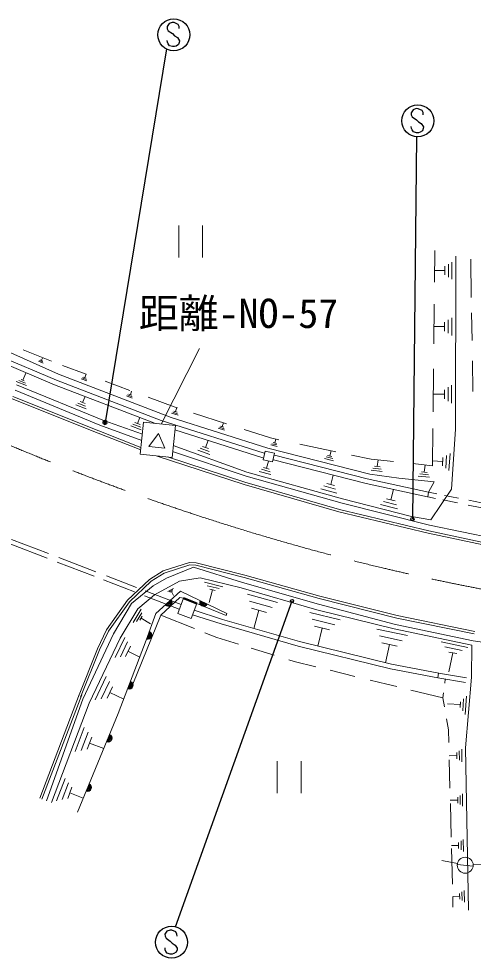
# Model space of a CAD drawing. Units: millimetres, scale not verified. Extents: x 40000 to 680000, y 20000 to 380000.
# Drawn here: x 127976 to 156423, y 244217 to 302981 of the extents above; entities that cross this region are included whole.
import ezdxf
from ezdxf.enums import TextEntityAlignment as Align

# ---------------------------------------------------------------- set-up
doc = ezdxf.new("R2010")
doc.units = ezdxf.units.MM
doc.header["$LTSCALE"] = 1000
doc.linetypes.add('CHAIN', pattern=[18.5, 12, -1.5, 3.5, -1.5])
for name, color, linetype, lineweight in [('M-BGD', 7, 'Continuous', 13), ('M-STR-HTXT', 7, 'Continuous', 13), ('M-STR-STRC', 7, 'Continuous', 25), ('M-TTL-FRAM', 2, 'Continuous', 50), ('M-TTL-LINE', 7, 'Continuous', 50), ('M-TTL-TXT', 7, 'CHAIN', 18)]:
    doc.layers.add(name, color=color, linetype=linetype, lineweight=lineweight)
doc.styles.add('ＭＳ ゴシック', font='')
doc.styles.get('ＭＳ ゴシック').set_extended_font_data('MS Gothic')

msp = doc.modelspace()

# ---------------------------------------------------------------- linework, layer by layer
at = {"layer": 'M-BGD'}
for p, q in [((137986, 288055), (137986, 290055)), ((139486, 290055), (139486, 288055)), ((154025, 288493), (154003, 286506)), ((155330, 288122), (155315, 277310)), ((154650, 287498), (154650, 286958)), ((154870, 287628), (154870, 286828)), ((155080, 287758), (155080, 286688)), ((156303, 285544), (156263, 287937)), ((154010, 287228), (154650, 287228)), ((153988, 285137), (153961, 282648)), ((156349, 282866), (156320, 284579)), ((154630, 284008), (154630, 283448)), ((154860, 284148), (154860, 283308)), ((155080, 284278), (155080, 283168)), ((153970, 283728), (154630, 283728)), ((130329, 280370), (124875, 282683)), ((130459, 280741), (125203, 283090)), ((130216, 280092), (124758, 282407)), ((130020, 281568), (128249, 282282)), ((129500, 281438), (129210, 281568)), ((129490, 281518), (129270, 281608)), ((129470, 281588), (129330, 281648)), ((129480, 281788), (129400, 281618)), ((156403, 279664), (156370, 281591)), ((132189, 280744), (130708, 281291)), ((153944, 281093), (153914, 278386)), ((128400, 280188), (127980, 280358)), ((128320, 280328), (128130, 280408)), ((128410, 280818), (128230, 280368)), ((136882, 277851), (130329, 280370)), ((137517, 278050), (130459, 280741)), ((132230, 280328), (131880, 280468)), ((132220, 280418), (131950, 280518)), ((132200, 280508), (132020, 280568)), ((132190, 280748), (132110, 280538)), ((133058, 277561), (127755, 279750)), ((128470, 280038), (127820, 280298)), ((133248, 277878), (127843, 280080)), ((136536, 277663), (130216, 280092)), ((134932, 279731), (133381, 280304)), ((154620, 279778), (154620, 279208)), ((154850, 279928), (154850, 279068)), ((155070, 280068), (155070, 278928)), ((132940, 277064), (127555, 279213)), ((132995, 277203), (127612, 279352)), ((132130, 279358), (131970, 278978)), ((135080, 279248), (134710, 279388)), ((135070, 279338), (134790, 279448)), ((135050, 279428), (134860, 279498)), ((135040, 279688), (134960, 279468)), ((137707, 278706), (136086, 279305)), ((153930, 279498), (154620, 279498)), ((132190, 278578), (131540, 278838)), ((132160, 278748), (131680, 278938)), ((132130, 278908), (131810, 279038)), ((137907, 278642), (137707, 278706)), ((137870, 278658), (137790, 278408)), ((135550, 278048), (135410, 277658)), ((143564, 276117), (137517, 278050)), ((137950, 278178), (137530, 278308)), ((137920, 278278), (137610, 278378)), ((137890, 278378), (137690, 278438)), ((140978, 277650), (138917, 278316)), ((135669, 276592), (133058, 277561)), ((135712, 276991), (133248, 277878)), ((135640, 277278), (134990, 277518)), ((135610, 277438), (135120, 277618)), ((135570, 277598), (135250, 277718)), ((136882, 277851), (143346, 275811)), ((140860, 277238), (140460, 277368)), ((140840, 277338), (140540, 277438)), ((140810, 277438), (140610, 277498)), ((140790, 277708), (140710, 277468)), ((135607, 276010), (132940, 277064)), ((135624, 276165), (132995, 277203)), ((137752, 277262), (143256, 275525)), ((143736, 276760), (142092, 277291)), ((153903, 277359), (153877, 275021)), ((155315, 277310), (155069, 273555)), ((137648, 276292), (142245, 274630)), ((139850, 276098), (139480, 276228)), ((139830, 276608), (139670, 276168)), ((144248, 276652), (143736, 276760)), ((144160, 276228), (143750, 276328)), ((144130, 276328), (143820, 276398)), ((144100, 276418), (143890, 276468)), ((144060, 276688), (144000, 276448)), ((147830, 275898), (145561, 276376)), ((136568, 275648), (142082, 273854)), ((142208, 274367), (137608, 275911)), ((139930, 275728), (139190, 275998)), ((139890, 275918), (139340, 276118)), ((143391, 275941), (143266, 275389)), ((143974, 275809), (143391, 275941)), ((149941, 274505), (143564, 276117)), ((143849, 275257), (143974, 275809)), ((149790, 274201), (143991, 275690)), ((147580, 275598), (147310, 275668)), ((147530, 275958), (147450, 275638)), ((150026, 275435), (148803, 275693)), ((154750, 275668), (154700, 274878)), ((154970, 275788), (154900, 274728)), ((137290, 275571), (142126, 273998)), ((143266, 275389), (143849, 275257)), ((143600, 275308), (143480, 274868)), ((149721, 273909), (143916, 275400)), ((147670, 275338), (147120, 275478)), ((147630, 275468), (147220, 275578)), ((151443, 275283), (150026, 275435)), ((150470, 275388), (150420, 274978)), ((153877, 275021), (152642, 275154)), ((153410, 275068), (153360, 274628)), ((153880, 275328), (154510, 275288)), ((154530, 275548), (154490, 275018)), ((148245, 272947), (142245, 274630)), ((143760, 274468), (143020, 274668)), ((143710, 274638), (143160, 274798)), ((143660, 274808), (143290, 274918)), ((147660, 274438), (147500, 273848)), ((151770, 274254), (149941, 274505)), ((150720, 274658), (150030, 274748)), ((150660, 274808), (150140, 274878)), ((150590, 274948), (150240, 274998)), ((153620, 274458), (153080, 274518)), ((153540, 274608), (153180, 274648)), ((142082, 273854), (148008, 272145)), ((142126, 273998), (148047, 272290)), ((148212, 272685), (142208, 274367)), ((147740, 273778), (147250, 273918)), ((153569, 273075), (149721, 273909)), ((153633, 273368), (149790, 274201)), ((153972, 274017), (151770, 274254)), ((153690, 274298), (152970, 274378)), ((153972, 274017), (153633, 273368)), ((147880, 273308), (146890, 273588)), ((147810, 273548), (147070, 273758)), ((151430, 273538), (151270, 272898)), ((153633, 273368), (153573, 273074)), ((154148, 273264), (153633, 273368)), ((155069, 273555), (153772, 271638)), ((153692, 271312), (148212, 272685)), ((152566, 271844), (148245, 272947)), ((151610, 272578), (150810, 272778)), ((151530, 272828), (151000, 272958)), ((154069, 272974), (153573, 273074)), ((155439, 272697), (154522, 272882)), ((155504, 272990), (154622, 273168)), ((157767, 272532), (156152, 272859)), ((148008, 272145), (153610, 270800)), ((148047, 272290), (153643, 270946)), ((151690, 272328), (150620, 272598)), ((157707, 272238), (156113, 272561)), ((153772, 271638), (152566, 271844)), ((153643, 270946), (158874, 269837)), ((158884, 270231), (153692, 271312)), ((129828, 269530), (127524, 270417)), ((153610, 270800), (158846, 269690)), ((129754, 269237), (127477, 270114)), ((132793, 268389), (130482, 269279)), ((132689, 268107), (130389, 268993)), ((137014, 268450), (138670, 268967)), ((137077, 268313), (138691, 268817)), ((137228, 267993), (138915, 268679)), ((138670, 268967), (139072, 268956)), ((138691, 268817), (139051, 268807)), ((141987, 267722), (138915, 268679)), ((139051, 268807), (142083, 268032)), ((139072, 268956), (142120, 268177)), ((135347, 267405), (133466, 268129)), ((136163, 267917), (137014, 268450)), ((136255, 267798), (137077, 268313)), ((136398, 267505), (137228, 267993)), ((138044, 267793), (139333, 268020)), ((139333, 268020), (141891, 267375)), ((146779, 266721), (142079, 268033)), ((146818, 266866), (142120, 268177)), ((135220, 267133), (133281, 267879)), ((134787, 266613), (136163, 267917)), ((134901, 266514), (136255, 267798)), ((135037, 266398), (136398, 267505)), ((136473, 266938), (138044, 267793)), ((139610, 267738), (140760, 267458)), ((139770, 267518), (140520, 267338)), ((146736, 266369), (141987, 267722)), ((135424, 266079), (136473, 266938)), ((138025, 266053), (135843, 266893)), ((138132, 266333), (135878, 267201)), ((136556, 265780), (138104, 267178)), ((137300, 267158), (137660, 267348)), ((137390, 267138), (137630, 267268)), ((137480, 267118), (137590, 267178)), ((137670, 266898), (137540, 267148)), ((138104, 267178), (141000, 265775)), ((139900, 266458), (140100, 267258)), ((139930, 267298), (140270, 267218)), ((141891, 267375), (146635, 265999)), ((142290, 266998), (144170, 266458)), ((151667, 265645), (146818, 266866)), ((133469, 264748), (134787, 266613)), ((133599, 264672), (134901, 266514)), ((133913, 264504), (135037, 266398)), ((136867, 265672), (138067, 266780)), ((138285, 266733), (137923, 265784)), ((138067, 266780), (138285, 266733)), ((139126, 266412), (138285, 266733)), ((138764, 265463), (139126, 266412)), ((139126, 266412), (140961, 265653)), ((142420, 266558), (143830, 266148)), ((151559, 265095), (146736, 266369)), ((151634, 265498), (146779, 266721)), ((134313, 264238), (135424, 266079)), ((135123, 261366), (136867, 265672)), ((135130, 265218), (135640, 266048)), ((135350, 265288), (135680, 265828)), ((135960, 264117), (136556, 265780)), ((136867, 265672), (138966, 264833)), ((137923, 265784), (138764, 265463)), ((140638, 265127), (138855, 265703)), ((140726, 265414), (138962, 265984)), ((140961, 265653), (141000, 265775)), ((142540, 266118), (143480, 265838)), ((142680, 264848), (143010, 265978)), ((146200, 265848), (148090, 265388)), ((146635, 265999), (151478, 264823)), ((156514, 264656), (151667, 265645)), ((135560, 265358), (135710, 265608)), ((136220, 265128), (135640, 265488)), ((145464, 263736), (140638, 265127)), ((145541, 264025), (140726, 265414)), ((146350, 265418), (147760, 265068)), ((156421, 264079), (151559, 265095)), ((156486, 264509), (151634, 265498)), ((131994, 260411), (133913, 264504)), ((132899, 263571), (133469, 264748)), ((133037, 263510), (133599, 264672)), ((139625, 264570), (140375, 264270)), ((146490, 264978), (147430, 264748)), ((146690, 263738), (146960, 264868)), ((150390, 264808), (152300, 264398)), ((151478, 264823), (156326, 263796)), ((132376, 260172), (134313, 264238)), ((134010, 263028), (134610, 264278)), ((134208, 259531), (135960, 264117)), ((134340, 263068), (134790, 264008)), ((140375, 264270), (141727, 263854)), ((151311, 262602), (145541, 264025)), ((150550, 264378), (151980, 264068)), ((150710, 263938), (151660, 263738)), ((154410, 263998), (156090, 263648)), ((166787, 262499), (156421, 264079)), ((131707, 260593), (132899, 263571)), ((131846, 260537), (133037, 263510)), ((134660, 263098), (134960, 263728)), ((135560, 263058), (134810, 263418)), ((142526, 263609), (143961, 263168)), ((151247, 262309), (145464, 263736)), ((150940, 262698), (151190, 263838)), ((154650, 263688), (155740, 263458)), ((154890, 263368), (155390, 263268)), ((154890, 262138), (155140, 263318)), ((156326, 263796), (156311, 261798)), ((144872, 262888), (145224, 262780)), ((145224, 262780), (146579, 262447)), ((147474, 262226), (149018, 261845)), ((154210, 261747), (151247, 262309)), ((154266, 262042), (151311, 262602)), ((132760, 260388), (133450, 261838)), ((133140, 260438), (133650, 261518)), ((149970, 261611), (151009, 261355)), ((154210, 261747), (154259, 262043)), ((155943, 261458), (154210, 261747)), ((156012, 261750), (154259, 262043)), ((154671, 261670), (154639, 261428)), ((155946, 257375), (156311, 261798)), ((133510, 260478), (133850, 261198)), ((151009, 261355), (151633, 261204)), ((152515, 260991), (154514, 260509)), ((129286, 254220), (131777, 260750)), ((129427, 254169), (131918, 260697)), ((129707, 254066), (131994, 260411)), ((134550, 260428), (133680, 260838)), ((154556, 260817), (154514, 260509)), ((154514, 260509), (154616, 259945)), ((155820, 260438), (155770, 259688)), ((156010, 260618), (155920, 259468)), ((130029, 253949), (132376, 260172)), ((154810, 260138), (155620, 260078)), ((155630, 260248), (155610, 259898)), ((131647, 253357), (134208, 259531)), ((154754, 259185), (154876, 258513)), ((131500, 257148), (132080, 258658)), ((131880, 257218), (132310, 258358)), ((132250, 257288), (132540, 258048)), ((154876, 258513), (154896, 257710)), ((133300, 257328), (132400, 257668)), ((154920, 256878), (155400, 256888)), ((155390, 257088), (155400, 256688)), ((155550, 257188), (155560, 256598)), ((155700, 257288), (155720, 256498)), ((156129, 247225), (155946, 257375)), ((144157, 254539), (144157, 256539)), ((145657, 256539), (145657, 254539)), ((154924, 256626), (154968, 254854)), ((130340, 254068), (130870, 255468)), ((130690, 254138), (131090, 255188)), ((131040, 254208), (131300, 254908)), ((132010, 254238), (131170, 254558)), ((155750, 254498), (155760, 253728)), ((154990, 254098), (155450, 254108)), ((154992, 253889), (155044, 251796)), ((155450, 254298), (155450, 253918)), ((155600, 254398), (155610, 253828)), ((155660, 251558), (155670, 250988)), ((155800, 251648), (155820, 250898)), ((155060, 251258), (155510, 251268)), ((155062, 251072), (155118, 248841)), ((155510, 251458), (155510, 251078)), ((155430, 250135), (154449, 250333)), ((155423, 250089), (156417, 249983)), ((156419, 250057), (157418, 250098)), ((155138, 248055), (155154, 247413)), ((155140, 248078), (155580, 248088)), ((155570, 248268), (155580, 247908)), ((155720, 248368), (155730, 247818)), ((155860, 248458), (155870, 247728))]:
    msp.add_line(p, q, dxfattribs=at)
at = {"layer": 'M-BGD', "lineweight": 25}
for centre in [(152619, 271685), (145080, 266564)]:
    msp.add_circle(centre, 100, dxfattribs=at)
at = {"layer": 'M-BGD'}
msp.add_circle((155920, 250036), 500, dxfattribs=at)
for centre, radius, start, end in [((137330, 266479), 250, 222.07049, 42.07049), ((137330, 266479), 200, 222.07049, 42.07049), ((137330, 266479), 150, 222.07049, 42.07049), ((137330, 266479), 100, 222.07049, 42.07049), ((137330, 266479), 50, 222.07049, 42.07049), ((139552, 266476), 250, 154.15333, 334.15333), ((139552, 266476), 200, 154.15333, 334.15333), ((139552, 266476), 150, 154.15333, 334.15333), ((139552, 266476), 100, 154.15333, 334.15333), ((139552, 266476), 50, 154.15333, 334.15333), ((136058, 264419), 250, 249.90416, 69.90416), ((136058, 264419), 200, 249.90416, 69.90416), ((136058, 264419), 150, 249.90416, 69.90416), ((136058, 264419), 100, 249.90416, 69.90416), ((136058, 264419), 50, 249.90416, 69.90416), ((134884, 261294), 250, 249.03116, 69.03116), ((134884, 261294), 200, 249.03116, 69.03116), ((134884, 261294), 150, 249.03116, 69.03116), ((134884, 261294), 100, 249.03116, 69.03116), ((134884, 261294), 50, 249.03116, 69.03116), ((133568, 257987), 250, 247.47238, 67.47238), ((133568, 257987), 200, 247.47238, 67.47238), ((133568, 257987), 150, 247.47238, 67.47238), ((133568, 257987), 100, 247.47238, 67.47238), ((133568, 257987), 50, 247.47238, 67.47238), ((132287, 254901), 250, 247.47238, 67.47238), ((132287, 254901), 200, 247.47238, 67.47238), ((132287, 254901), 150, 247.47238, 67.47238), ((132287, 254901), 100, 247.47238, 67.47238), ((132287, 254901), 50, 247.47238, 67.47238)]:
    msp.add_arc(centre, radius, start, end, dxfattribs=at)
at = {"layer": 'M-STR-HTXT'}
for p, q in [((136885, 277626), (139297, 282348)), ((135792, 277742), (135580, 275754)), ((137781, 277530), (135792, 277742)), ((137568, 275541), (137781, 277530)), ((136124, 276226), (136723, 277040)), ((137118, 276119), (136723, 277040)), ((137118, 276119), (136124, 276226)), ((135580, 275754), (137568, 275541))]:
    msp.add_line(p, q, dxfattribs=at)
at = {"layer": 'M-STR-STRC'}
for p, q in [((137389, 302676), (137267, 302490)), ((137580, 302743), (137389, 302676)), ((137702, 302742), (137580, 302743)), ((137953, 302626), (137702, 302742)), ((137267, 302490), (137271, 302359)), ((137271, 302359), (137335, 302230)), ((137335, 302230), (137592, 302051)), ((137592, 302051), (137722, 301920)), ((138017, 302495), (137953, 302626)), ((138018, 302366), (138017, 302495)), ((137278, 301511), (137275, 301632)), ((137319, 301408), (137278, 301511)), ((137722, 301920), (137902, 301806)), ((137902, 301806), (138031, 301607)), ((138026, 301497), (137967, 301364)), ((138031, 301607), (138026, 301497)), ((137221, 301092), (133377, 277731)), ((137404, 301299), (137319, 301408)), ((137592, 301240), (137404, 301299)), ((137726, 301241), (137592, 301240)), ((137826, 301271), (137726, 301241)), ((137967, 301364), (137826, 301271)), ((152852, 297360), (152661, 297292)), ((152974, 297358), (152852, 297360)), ((153225, 297242), (152974, 297358)), ((152661, 297292), (152539, 297107)), ((152539, 297107), (152543, 296975)), ((152543, 296975), (152607, 296847)), ((152607, 296847), (152864, 296667)), ((153289, 297111), (153225, 297242)), ((153290, 296982), (153289, 297111)), ((152550, 296127), (152546, 296248)), ((152864, 296667), (152994, 296537)), ((152994, 296537), (153174, 296423)), ((153174, 296423), (153303, 296224)), ((153303, 296224), (153298, 296113)), ((152591, 296025), (152550, 296127)), ((152676, 295915), (152591, 296025)), ((152863, 295602), (152619, 271685)), ((152863, 295856), (152676, 295915)), ((152998, 295857), (152863, 295856)), ((153098, 295887), (152998, 295857)), ((153239, 295981), (153098, 295887)), ((153298, 296113), (153239, 295981)), ((137786, 246187), (145080, 266564)), ((137251, 245912), (137129, 245726)), ((137129, 245726), (137133, 245595)), ((137443, 245979), (137251, 245912)), ((137564, 245978), (137443, 245979)), ((137815, 245862), (137564, 245978)), ((137879, 245730), (137815, 245862)), ((137881, 245601), (137879, 245730)), ((137133, 245595), (137197, 245466)), ((137197, 245466), (137454, 245287)), ((137454, 245287), (137584, 245156)), ((137584, 245156), (137765, 245042)), ((137141, 244747), (137137, 244868)), ((137181, 244644), (137141, 244747)), ((137266, 244535), (137181, 244644)), ((137454, 244476), (137266, 244535)), ((137588, 244477), (137454, 244476)), ((137688, 244507), (137588, 244477)), ((137829, 244600), (137688, 244507)), ((137765, 245042), (137893, 244843)), ((137889, 244732), (137829, 244600)), ((137893, 244843), (137889, 244732))]:
    msp.add_line(p, q, dxfattribs=at)
for centre in [(137679, 301981), (152951, 296598), (137541, 245217)]:
    msp.add_circle(centre, 1000, dxfattribs=at)
at = {"layer": 'M-TTL-FRAM'}
msp.add_line((138285, 266733), (139126, 266412), dxfattribs=at)
at = {"layer": 'M-TTL-LINE'}
msp.add_circle((133377, 277731), 100, dxfattribs=at)
at = {"layer": 'M-TTL-TXT'}
msp.add_open_spline([(102762, 288952), (105615, 287184), (108468, 285415), (111411, 283809), (114295, 282235), (117264, 280817), (120254, 279447), (123391, 278010), (126550, 276627), (129750, 275344), (132769, 274135), (135826, 273015), (138915, 271995), (142811, 270708), (146760, 269579), (150752, 268631), (153488, 267982), (156244, 267419), (159011, 266924), (159472, 266842), (159934, 266762), (160396, 266683), (160858, 266605), (161320, 266528), (161783, 266453), (162245, 266379), (162708, 266306), (163171, 266235), (163859, 266131), (164548, 266032), (165237, 265936), (165926, 265840), (166616, 265748), (167306, 265661), (167997, 265574), (168688, 265493), (169379, 265412)], degree=3, knots=[0, 0, 0, 0, 1, 1, 1, 2, 2, 2, 3, 3, 3, 4, 4, 4, 5, 5, 5, 6, 6, 6, 7, 7, 7, 8, 8, 8, 9, 9, 9, 10, 10, 10, 11, 11, 11, 12, 12, 12, 12], dxfattribs=at)

# ---------------------------------------------------------------- texts
at = {"layer": 'M-STR-HTXT', "style": 'ＭＳ ゴシック'}
msp.add_text('距離-NO-57', height=1833, dxfattribs=at).set_placement((135491, 283090), align=Align.BOTTOM_LEFT)

doc.saveas('drawing.dxf')
